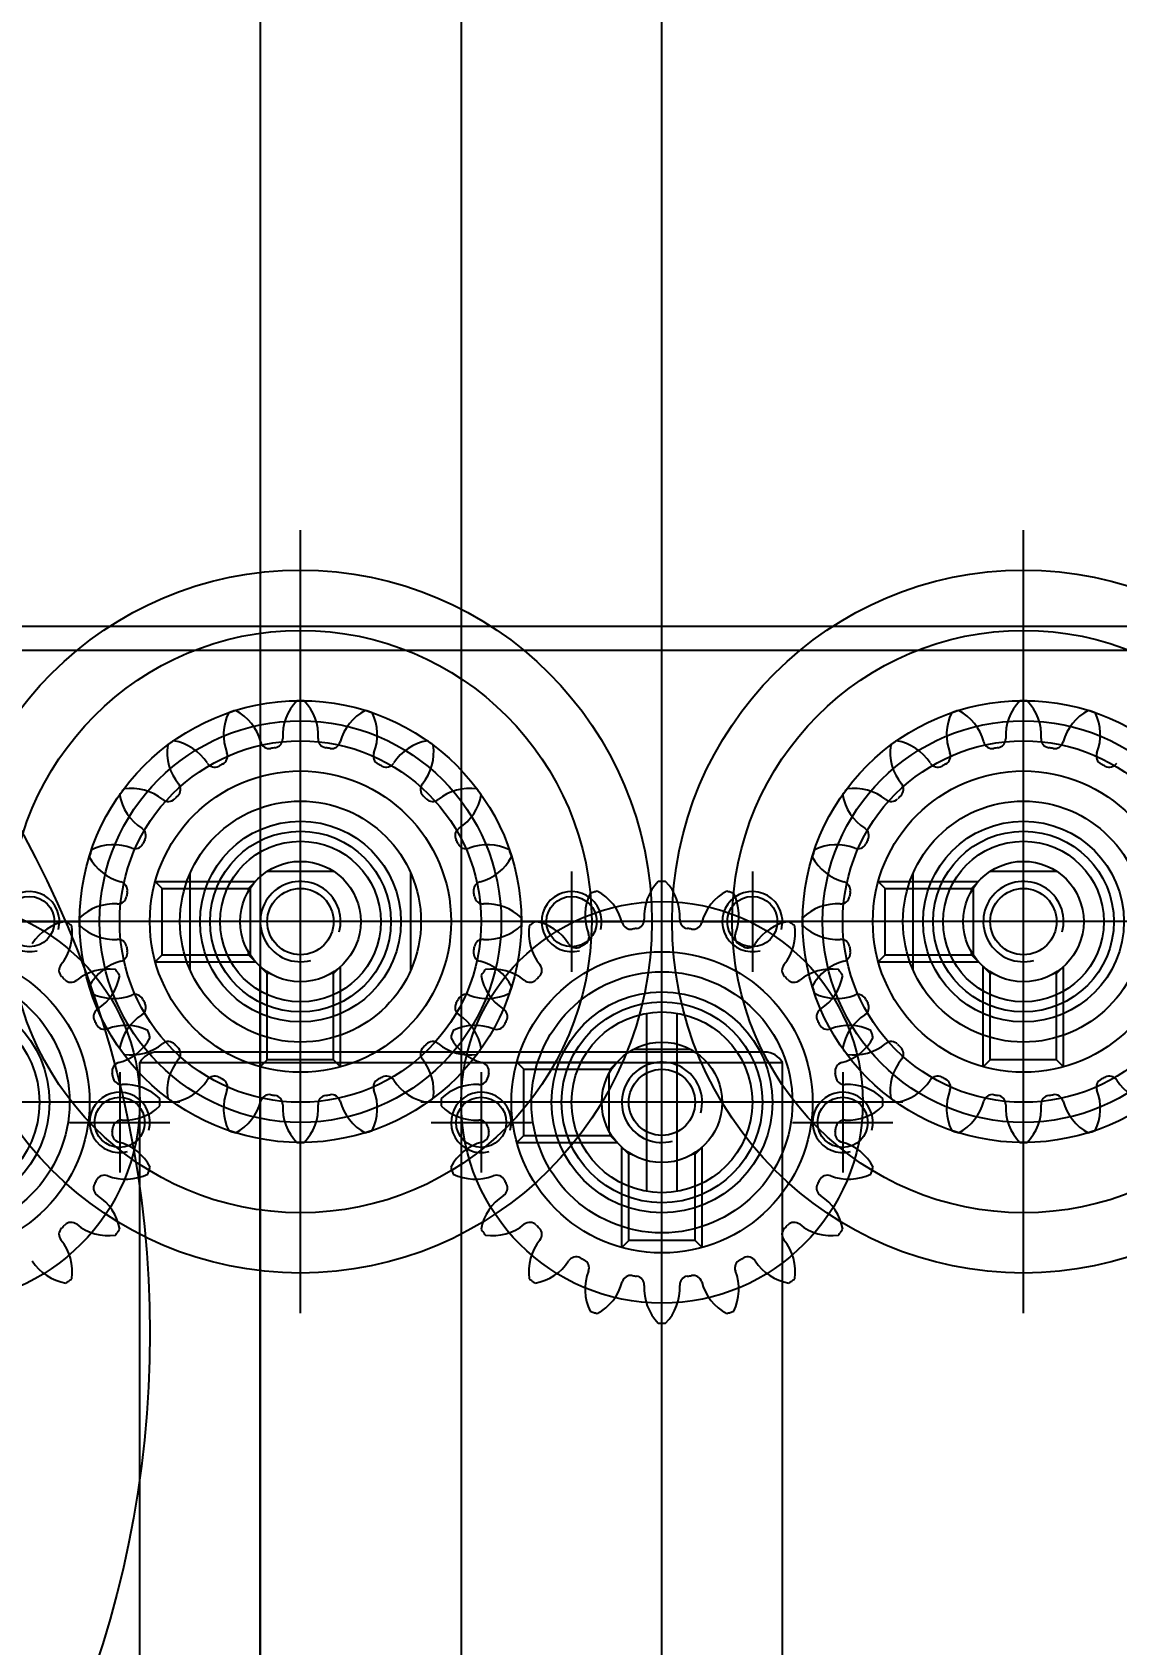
# Model space of a CAD drawing. Header units: inches. Extents: x 0 to 77285, y -118 to 40065.
# Drawn here: x 14796.3 to 14850.3, y 25645 to 25725.3 of the extents above; entities that cross this region are included whole.
import ezdxf

# ---------------------------------------------------------------- set-up
doc = ezdxf.new("R2010")
doc.units = ezdxf.units.IN
doc.header["$LTSCALE"] = 5
doc.header["$MEASUREMENT"] = 0
doc.layers.add('A', color=8, linetype='Continuous')
doc.styles.add('SCI', font='')
doc.styles.get('SCI').set_extended_font_data('Gulim')
doc.dimstyles.new('SCH', dxfattribs={"dimtxt": 2.5, "dimasz": 2, "dimexe": 1.25, "dimexo": 0.625, "dimtad": 1, "dimdec": 8, "dimtxsty": 'SCI', "dimcen": 2.5, "dimclrd": 4, "dimclre": 4, "dimclrt": 7, "dimadec": 8, "dimazin": 2, "dimtfac": 1, "dimtdec": 8, "dimtmove": 0, "dimatfit": 3, "dimfxl": 1, "dimarcsym": 0})

# ---------------------------------------------------------------- blocks, each defined once
blk = doc.blocks.new('A$Cc399747e')
for p, q in [((2465.792, 137), (2465.792, 875)), ((2455.792, 871.5), (2455.792, 140.5)), ((2475.792, 140.5), (2475.792, 871.5)), ((2465.792, 600), (2465.792, 684)), ((2455.792, 682), (2455.792, 602)), ((2475.792, 682), (2475.792, 602)), ((2449.792, 672.514), (2449.792, 602.516)), ((2481.792, 672.514), (2481.792, 602.516)), ((2455.792, 616.5), (2455.792, 592.5)), ((2437.792, 615), (2437.792, 576)), ((2473.792, 615), (2473.792, 576)), ((2455.792, 612), (2455.792, 597)), ((2453.792, 611.729), (2453.792, 606.736)), ((2453.792, 611.729), (2454.142, 611.379)), ((2454.142, 611.379), (2457.442, 611.379)), ((2454.142, 611.379), (2454.142, 607.086)), ((2457.792, 611.729), (2457.442, 611.379)), ((2457.442, 611.379), (2457.442, 607.086)), ((2457.792, 611.729), (2457.792, 606.736)), ((2455.792, 610), (2455.792, 599)), ((2455.042, 608.937), (2455.042, 600.063)), ((2456.542, 608.937), (2456.542, 600.063)), ((2437.792, 608.5), (2437.792, 582.5)), ((2437.792, 608.5), (2437.792, 582.5)), ((2446.792, 603), (2446.792, 608)), ((2464.792, 603), (2464.792, 608)), ((2473.792, 608.5), (2473.792, 582.5)), ((2473.792, 608.5), (2473.792, 582.5)), ((2482.792, 603), (2482.792, 608)), ((2437.792, 607.5), (2437.792, 583.5)), ((2454.142, 607.086), (2453.792, 606.736)), ((2454.142, 607.086), (2454.271, 607.086)), ((2457.313, 607.086), (2457.442, 607.086)), ((2457.442, 607.086), (2457.792, 606.736)), ((2473.792, 607.5), (2473.792, 583.5)), ((2463.021, 606.5), (2458.028, 606.5)), ((2458.378, 606.15), (2458.028, 606.5)), ((2463.021, 606.5), (2462.671, 606.15)), ((2449.292, 605.5), (2444.292, 605.5)), ((2458.378, 606.15), (2458.378, 606.021)), ((2462.671, 606.15), (2458.378, 606.15)), ((2458.433, 603.077), (2458.433, 605.923)), ((2467.292, 605.5), (2462.292, 605.5)), ((2462.671, 606.15), (2462.671, 602.85)), ((2485.292, 605.5), (2480.292, 605.5)), ((2443.792, 604.5), (2467.792, 604.5)), ((2448.292, 604.5), (2463.292, 604.5)), ((2450.292, 604.5), (2461.292, 604.5)), ((2479.792, 604.5), (2503.792, 604.5)), ((2484.292, 604.5), (2499.292, 604.5)), ((2486.292, 604.5), (2497.292, 604.5)), ((2435.792, 602.729), (2435.792, 597.736)), ((2435.792, 602.729), (2436.142, 602.379)), ((2436.142, 602.379), (2439.442, 602.379)), ((2436.142, 602.379), (2436.142, 598.086)), ((2439.792, 602.729), (2439.442, 602.379)), ((2439.442, 602.379), (2439.442, 598.086)), ((2439.792, 602.729), (2439.792, 597.736)), ((2481.792, 602.516), (2449.792, 602.516)), ((2458.378, 602.85), (2458.028, 602.5)), ((2463.021, 602.5), (2458.028, 602.5)), ((2458.378, 602.98), (2458.378, 602.85)), ((2462.671, 602.85), (2458.378, 602.85)), ((2463.021, 602.5), (2462.671, 602.85)), ((2471.792, 602.729), (2471.792, 597.736)), ((2471.792, 602.729), (2472.142, 602.379)), ((2472.142, 602.379), (2475.442, 602.379)), ((2472.142, 602.379), (2472.142, 598.086)), ((2475.792, 602.729), (2475.442, 602.379)), ((2475.442, 602.379), (2475.442, 598.086)), ((2475.792, 602.729), (2475.792, 597.736)), ((2450.667, 602), (2480.917, 602)), ((2457.215, 601.859), (2454.369, 601.859)), ((2436.142, 598.086), (2435.792, 597.736)), ((2436.142, 598.086), (2436.271, 598.086)), ((2439.313, 598.086), (2439.442, 598.086)), ((2439.442, 598.086), (2439.792, 597.736)), ((2445.021, 597.5), (2440.028, 597.5)), ((2440.378, 597.15), (2440.028, 597.5)), ((2443.292, 597.898), (2443.292, 593.102)), ((2445.021, 597.5), (2444.671, 597.15)), ((2451.292, 593), (2451.292, 598)), ((2460.292, 593), (2460.292, 598)), ((2468.292, 597.898), (2468.292, 593.102)), ((2472.142, 598.086), (2471.792, 597.736)), ((2472.142, 598.086), (2472.271, 598.086)), ((2475.313, 598.086), (2475.442, 598.086)), ((2475.442, 598.086), (2475.792, 597.736)), ((2481.021, 597.5), (2476.028, 597.5)), ((2476.378, 597.15), (2476.028, 597.5)), ((2479.292, 597.898), (2479.292, 593.102)), ((2481.021, 597.5), (2480.671, 597.15)), ((2440.293, 593.843), (2440.293, 597.157)), ((2440.378, 597.15), (2440.378, 597.021)), ((2444.671, 597.15), (2440.378, 597.15)), ((2444.671, 597.15), (2444.671, 593.85)), ((2476.293, 593.843), (2476.293, 597.157)), ((2476.378, 597.15), (2476.378, 597.021)), ((2480.671, 597.15), (2476.378, 597.15)), ((2480.671, 597.15), (2480.671, 593.85)), ((2418.292, 595.5), (2457.292, 595.5)), ((2424.792, 595.5), (2450.792, 595.5)), ((2424.792, 595.5), (2450.792, 595.5)), ((2425.792, 595.5), (2449.792, 595.5)), ((2453.792, 595.5), (2448.792, 595.5)), ((2454.292, 595.5), (2493.292, 595.5)), ((2462.792, 595.5), (2457.792, 595.5)), ((2460.792, 595.5), (2486.792, 595.5)), ((2460.792, 595.5), (2486.792, 595.5)), ((2461.792, 595.5), (2485.792, 595.5)), ((2489.792, 595.5), (2484.792, 595.5)), ((2440.378, 593.85), (2440.028, 593.5)), ((2445.021, 593.5), (2440.028, 593.5)), ((2440.378, 593.98), (2440.378, 593.85)), ((2444.671, 593.85), (2440.378, 593.85)), ((2445.021, 593.5), (2444.671, 593.85)), ((2476.378, 593.85), (2476.028, 593.5)), ((2481.021, 593.5), (2476.028, 593.5)), ((2476.378, 593.98), (2476.378, 593.85)), ((2480.671, 593.85), (2476.378, 593.85)), ((2481.021, 593.5), (2480.671, 593.85)), ((2436.135, 592.999), (2439.449, 592.999)), ((2472.135, 592.999), (2475.449, 592.999)), ((1627.792, 582), (2635.792, 582))]:
    blk.add_line(p, q)
at = {"ltscale": 4}
for p, q in [((1627.792, 582), (2635.792, 582)), ((1627.792, 580.8), (2635.792, 580.8))]:
    blk.add_line(p, q, dxfattribs=at)
for centre, radius in [((2533.292, 616), 52.001), ((2533.292, 616), 52.001), ((2455.792, 604.5), 10), ((2491.792, 604.5), 10), ((2437.792, 595.5), 17.5), ((2473.792, 595.5), 17.5), ((2455.792, 604.5), 7.5), ((2491.792, 604.5), 7.5), ((2455.792, 604.5), 6.5), ((2491.792, 604.5), 6.5), ((2437.792, 595.5), 14.5), ((2455.792, 604.5), 5.5), ((2455.792, 604.5), 5), ((2473.792, 595.5), 14.5), ((2491.792, 604.5), 5.5), ((2491.792, 604.5), 5), ((2455.792, 604.5), 4.5), ((2455.792, 604.5), 4.5), ((2455.792, 604.5), 3), ((2455.792, 604.5), 3), ((2437.792, 595.5), 11), ((2446.792, 605.5), 1.25), ((2473.792, 595.5), 11), ((2464.792, 605.5), 1.25), ((2482.792, 605.5), 1.25), ((2437.792, 595.5), 10), ((2455.792, 604.5), 1.65), ((2473.792, 595.5), 10), ((2437.792, 595.5), 9), ((2473.792, 595.5), 9), ((2437.792, 595.5), 7.5), ((2473.792, 595.5), 7.5), ((2437.792, 595.5), 6), ((2473.792, 595.5), 6), ((2437.792, 595.5), 5), ((2437.792, 595.5), 4.5), ((2473.792, 595.5), 5), ((2473.792, 595.5), 4.5), ((2437.792, 595.5), 4), ((2473.792, 595.5), 4), ((2437.792, 595.5), 3), ((2437.792, 595.5), 3), ((2473.792, 595.5), 3), ((2473.792, 595.5), 3), ((2437.792, 595.5), 1.65), ((2451.292, 595.5), 1.25), ((2460.292, 595.5), 1.25), ((2473.792, 595.5), 1.65), ((2487.292, 595.5), 1.25)]:
    blk.add_circle(centre, radius)
for centre, radius, start, end in [((2457.404, 613.758), 2.5, 135.86546, 183.15785), ((2455.792, 604.5), 11, 90, 90.94936), ((2455.792, 604.5), 11, 89.05064, 90), ((2454.18, 613.758), 2.5, 356.84215, 44.13454), ((2454.464, 613.803), 2.5, 153.86546, 201.15785), ((2455.792, 604.5), 11, 108, 108.94936), ((2455.792, 604.5), 11, 107.05064, 108), ((2451.398, 612.807), 2.5, 14.84215, 62.13454), ((2460.186, 612.807), 2.5, 117.86546, 165.15785), ((2455.792, 604.5), 11, 72, 72.94936), ((2455.792, 604.5), 11, 71.05064, 72), ((2457.12, 613.803), 2.5, 338.84215, 26.13454), ((2455.792, 604.5), 11, 125.05064, 126), ((2449.046, 611.042), 2.5, 32.84215, 80.13454), ((2454.467, 613.596), 0.442, 278.28904, 3.15785), ((2457.117, 613.596), 0.442, 176.84215, 261.71096), ((2462.538, 611.042), 2.5, 99.86546, 147.15785), ((2455.792, 604.5), 11, 54, 54.94936), ((2491.792, 604.5), 11, 125.05064, 126), ((2485.046, 611.042), 2.5, 32.84215, 80.13454), ((2451.655, 612.937), 2.5, 171.86546, 219.15785), ((2455.792, 604.5), 11, 126, 126.94936), ((2451.721, 612.741), 0.442, 296.28904, 21.15785), ((2454.242, 613.56), 0.442, 194.84215, 279.71096), ((2455.792, 604.5), 8.75, 99, 99.71096), ((2455.792, 604.5), 8.75, 98.28904, 99), ((2455.792, 604.5), 8.75, 81, 81.71096), ((2455.792, 604.5), 8.75, 80.28904, 81), ((2457.343, 613.56), 0.442, 260.28904, 345.15785), ((2459.863, 612.741), 0.442, 158.84215, 243.71096), ((2459.929, 612.937), 2.5, 320.84215, 8.13454), ((2455.792, 604.5), 11, 53.05064, 54), ((2487.655, 612.937), 2.5, 171.86546, 219.15785), ((2491.792, 604.5), 11, 126, 126.94936), ((2451.518, 612.637), 0.442, 212.84215, 297.71096), ((2455.792, 604.5), 8.75, 117, 117.71096), ((2455.792, 604.5), 8.75, 116.28904, 117), ((2455.792, 604.5), 8.75, 63, 63.71096), ((2455.792, 604.5), 8.75, 62.28904, 63), ((2460.066, 612.637), 0.442, 242.28904, 327.15785), ((2455.792, 604.5), 11, 143.05064, 144), ((2447.355, 608.637), 2.5, 50.84215, 98.13454), ((2449.374, 611.08), 0.442, 314.28904, 39.15785), ((2462.21, 611.08), 0.442, 140.84215, 225.71096), ((2464.229, 608.637), 2.5, 81.86546, 129.15785), ((2455.792, 604.5), 11, 36, 36.94936), ((2491.792, 604.5), 11, 143.05064, 144), ((2483.355, 608.637), 2.5, 50.84215, 98.13454), ((2485.374, 611.08), 0.442, 314.28904, 39.15785), ((2455.792, 604.5), 11, 144, 144.94936), ((2449.25, 611.246), 2.5, 189.86546, 237.15785), ((2449.213, 610.918), 0.442, 230.84215, 315.71096), ((2455.792, 604.5), 8.75, 135, 135.71096), ((2455.792, 604.5), 8.75, 134.28904, 135), ((2455.792, 604.5), 8.75, 45, 45.71096), ((2455.792, 604.5), 8.75, 44.28904, 45), ((2462.372, 610.918), 0.442, 224.28904, 309.15785), ((2462.334, 611.246), 2.5, 302.84215, 350.13454), ((2455.792, 604.5), 11, 35.05064, 36), ((2491.792, 604.5), 11, 144, 144.94936), ((2485.25, 611.246), 2.5, 189.86546, 237.15785), ((2485.213, 610.918), 0.442, 230.84215, 315.71096), ((2491.792, 604.5), 8.75, 135, 135.71096), ((2491.792, 604.5), 8.75, 134.28904, 135), ((2447.655, 608.774), 0.442, 332.28904, 57.15785), ((2463.929, 608.774), 0.442, 122.84215, 207.71096), ((2483.655, 608.774), 0.442, 332.28904, 57.15785), ((2455.792, 604.5), 11, 162, 162.94936), ((2455.792, 604.5), 11, 161.05064, 162), ((2446.489, 605.828), 2.5, 68.84215, 116.13454), ((2447.551, 608.571), 0.442, 248.84215, 333.71096), ((2455.792, 604.5), 8.75, 153, 153.71096), ((2455.792, 604.5), 8.75, 152.28904, 153), ((2455.792, 604.5), 8.75, 27, 27.71096), ((2455.792, 604.5), 8.75, 26.28904, 27), ((2464.033, 608.571), 0.442, 206.28904, 291.15785), ((2465.095, 605.828), 2.5, 63.86546, 111.15785), ((2455.792, 604.5), 11, 18, 18.94936), ((2455.792, 604.5), 11, 17.05064, 18), ((2491.792, 604.5), 11, 162, 162.94936), ((2491.792, 604.5), 11, 161.05064, 162), ((2482.489, 605.828), 2.5, 68.84215, 116.13454), ((2483.551, 608.571), 0.442, 248.84215, 333.71096), ((2491.792, 604.5), 8.75, 153, 153.71096), ((2491.792, 604.5), 8.75, 152.28904, 153), ((2447.486, 608.894), 2.5, 207.86546, 255.15785), ((2464.098, 608.894), 2.5, 284.84215, 332.13454), ((2483.486, 608.894), 2.5, 207.86546, 255.15785), ((2439.404, 604.758), 2.5, 135.86546, 183.15785), ((2437.792, 595.5), 11, 90, 90.94936), ((2437.792, 595.5), 11, 89.05064, 90), ((2436.18, 604.758), 2.5, 356.84215, 44.13454), ((2446.792, 605.5), 1.5, 165, 105), ((2446.732, 606.051), 0.442, 350.28904, 75.15785), ((2455.792, 604.5), 2, 165, 105), ((2464.792, 605.5), 1.5, 165, 105), ((2464.852, 606.051), 0.442, 104.84215, 189.71096), ((2475.404, 604.758), 2.5, 135.86546, 183.15785), ((2473.792, 595.5), 11, 90, 90.94936), ((2473.792, 595.5), 11, 89.05064, 90), ((2472.18, 604.758), 2.5, 356.84215, 44.13454), ((2482.792, 605.5), 1.5, 165, 105), ((2482.732, 606.051), 0.442, 350.28904, 75.15785), ((2436.464, 604.803), 2.5, 153.86546, 201.15785), ((2437.792, 595.5), 11, 108, 108.94936), ((2437.792, 595.5), 11, 107.05064, 108), ((2433.398, 603.807), 2.5, 14.84215, 62.13454), ((2442.186, 603.807), 2.5, 117.86546, 165.15785), ((2437.792, 595.5), 11, 72, 72.94936), ((2437.792, 595.5), 11, 71.05064, 72), ((2439.12, 604.803), 2.5, 338.84215, 26.13454), ((2446.697, 605.825), 0.442, 266.84215, 351.71096), ((2455.792, 604.5), 8.75, 171, 171.71096), ((2455.792, 604.5), 8.75, 170.28904, 171), ((2455.792, 604.5), 8.75, 9, 9.71096), ((2455.792, 604.5), 8.75, 8.28904, 9), ((2464.888, 605.825), 0.442, 188.28904, 273.15785), ((2472.464, 604.803), 2.5, 153.86546, 201.15785), ((2473.792, 595.5), 11, 108, 108.94936), ((2473.792, 595.5), 11, 107.05064, 108), ((2469.398, 603.807), 2.5, 14.84215, 62.13454), ((2478.186, 603.807), 2.5, 117.86546, 165.15785), ((2473.792, 595.5), 11, 72, 72.94936), ((2473.792, 595.5), 11, 71.05064, 72), ((2475.12, 604.803), 2.5, 338.84215, 26.13454), ((2482.697, 605.825), 0.442, 266.84215, 351.71096), ((2491.792, 604.5), 8.75, 171, 171.71096), ((2491.792, 604.5), 8.75, 170.28904, 171), ((2455.792, 604.5), 11, 179.05064, 180), ((2446.534, 602.888), 2.5, 86.84215, 134.13454), ((2465.05, 602.888), 2.5, 45.86546, 93.15785), ((2455.792, 604.5), 11, 360, 0.94936), ((2491.792, 604.5), 11, 179.05064, 180), ((2482.534, 602.888), 2.5, 86.84215, 134.13454), ((2431.046, 602.042), 2.5, 32.84215, 80.13454), ((2433.721, 603.741), 0.442, 296.28904, 21.15785), ((2436.242, 604.56), 0.442, 194.84215, 279.71096), ((2437.792, 595.5), 8.75, 99, 99.71096), ((2437.792, 595.5), 8.75, 98.28904, 99), ((2436.467, 604.596), 0.442, 278.28904, 3.15785), ((2439.117, 604.596), 0.442, 176.84215, 261.71096), ((2437.792, 595.5), 8.75, 81, 81.71096), ((2437.792, 595.5), 8.75, 80.28904, 81), ((2439.343, 604.56), 0.442, 260.28904, 345.15785), ((2441.863, 603.741), 0.442, 158.84215, 243.71096), ((2444.538, 602.042), 2.5, 99.86546, 147.15785), ((2441.929, 603.937), 2.5, 320.84215, 8.13454), ((2437.792, 595.5), 11, 54, 54.94936), ((2437.792, 595.5), 11, 53.05064, 54), ((2455.792, 604.5), 11, 180, 180.94936), ((2446.534, 606.112), 2.5, 225.86546, 273.15785), ((2465.05, 606.112), 2.5, 266.84215, 314.13454), ((2455.792, 604.5), 11, 359.05064, 0), ((2469.655, 603.937), 2.5, 171.86546, 219.15785), ((2473.792, 595.5), 11, 126, 126.94936), ((2473.792, 595.5), 11, 125.05064, 126), ((2467.046, 602.042), 2.5, 32.84215, 80.13454), ((2469.721, 603.741), 0.442, 296.28904, 21.15785), ((2472.242, 604.56), 0.442, 194.84215, 279.71096), ((2473.792, 595.5), 8.75, 99, 99.71096), ((2473.792, 595.5), 8.75, 98.28904, 99), ((2472.467, 604.596), 0.442, 278.28904, 3.15785), ((2475.117, 604.596), 0.442, 176.84215, 261.71096), ((2473.792, 595.5), 8.75, 81, 81.71096), ((2473.792, 595.5), 8.75, 80.28904, 81), ((2475.343, 604.56), 0.442, 260.28904, 345.15785), ((2477.863, 603.741), 0.442, 158.84215, 243.71096), ((2480.538, 602.042), 2.5, 99.86546, 147.15785), ((2477.929, 603.937), 2.5, 320.84215, 8.13454), ((2473.792, 595.5), 11, 54, 54.94936), ((2473.792, 595.5), 11, 53.05064, 54), ((2491.792, 604.5), 11, 180, 180.94936), ((2482.534, 606.112), 2.5, 225.86546, 273.15785), ((2433.518, 603.637), 0.442, 212.84215, 297.71096), ((2437.792, 595.5), 8.75, 117, 117.71096), ((2437.792, 595.5), 8.75, 116.28904, 117), ((2437.792, 595.5), 8.75, 63, 63.71096), ((2437.792, 595.5), 8.75, 62.28904, 63), ((2442.066, 603.637), 0.442, 242.28904, 327.15785), ((2446.697, 603.175), 0.442, 8.28904, 93.15785), ((2455.792, 604.5), 8.75, 188.28904, 189), ((2455.792, 604.5), 8.75, 189, 189.71096), ((2455.792, 604.5), 8.75, 350.28904, 351), ((2455.792, 604.5), 8.75, 351, 351.71096), ((2464.888, 603.175), 0.442, 86.84215, 171.71096), ((2469.518, 603.637), 0.442, 212.84215, 297.71096), ((2473.792, 595.5), 8.75, 117, 117.71096), ((2473.792, 595.5), 8.75, 116.28904, 117), ((2473.792, 595.5), 8.75, 63, 63.71096), ((2473.792, 595.5), 8.75, 62.28904, 63), ((2478.066, 603.637), 0.442, 242.28904, 327.15785), ((2482.697, 603.175), 0.442, 8.28904, 93.15785), ((2491.792, 604.5), 8.75, 188.28904, 189), ((2491.792, 604.5), 8.75, 189, 189.71096), ((2444.21, 602.08), 0.442, 140.84215, 225.71096), ((2447.486, 600.106), 2.5, 104.84215, 152.13454), ((2446.732, 602.95), 0.442, 284.84215, 9.71096), ((2450.667, 603), 1, 208.95502, 270), ((2464.852, 602.95), 0.442, 170.28904, 255.15785), ((2464.098, 600.106), 2.5, 27.86546, 75.15785), ((2467.374, 602.08), 0.442, 314.28904, 39.15785), ((2480.21, 602.08), 0.442, 140.84215, 225.71096), ((2480.917, 603), 1, 270, 331.04498), ((2483.486, 600.106), 2.5, 104.84215, 152.13454), ((2482.732, 602.95), 0.442, 284.84215, 9.71096), ((2437.792, 595.5), 8.75, 45, 45.71096), ((2437.792, 595.5), 8.75, 44.28904, 45), ((2444.372, 601.918), 0.442, 224.28904, 309.15785), ((2446.229, 599.637), 2.5, 81.86546, 129.15785), ((2444.334, 602.246), 2.5, 302.84215, 350.13454), ((2437.792, 595.5), 11, 36, 36.94936), ((2437.792, 595.5), 11, 35.05064, 36), ((2473.792, 595.5), 11, 144, 144.94936), ((2467.25, 602.246), 2.5, 189.86546, 237.15785), ((2473.792, 595.5), 11, 143.05064, 144), ((2465.355, 599.637), 2.5, 50.84215, 98.13454), ((2467.213, 601.918), 0.442, 230.84215, 315.71096), ((2473.792, 595.5), 8.75, 135, 135.71096), ((2473.792, 595.5), 8.75, 134.28904, 135), ((2473.792, 595.5), 8.75, 45, 45.71096), ((2473.792, 595.5), 8.75, 44.28904, 45), ((2480.372, 601.918), 0.442, 224.28904, 309.15785), ((2482.229, 599.637), 2.5, 81.86546, 129.15785), ((2480.334, 602.246), 2.5, 302.84215, 350.13454), ((2473.792, 595.5), 11, 36, 36.94936), ((2473.792, 595.5), 11, 35.05064, 36), ((2455.792, 604.5), 11, 197.05064, 198), ((2455.792, 604.5), 11, 198, 198.94936), ((2446.489, 603.172), 2.5, 243.86546, 291.15785), ((2447.551, 600.429), 0.442, 26.28904, 111.15785), ((2464.033, 600.429), 0.442, 68.84215, 153.71096), ((2465.095, 603.172), 2.5, 248.84215, 296.13454), ((2455.792, 604.5), 11, 341.05064, 342), ((2455.792, 604.5), 11, 342, 342.94936), ((2491.792, 604.5), 11, 197.05064, 198), ((2491.792, 604.5), 11, 198, 198.94936), ((2482.489, 603.172), 2.5, 243.86546, 291.15785), ((2483.551, 600.429), 0.442, 26.28904, 111.15785), ((2445.929, 599.774), 0.442, 122.84215, 207.71096), ((2449.25, 597.754), 2.5, 122.84215, 170.13454), ((2447.655, 600.226), 0.442, 302.84215, 27.71096), ((2455.792, 604.5), 8.75, 206.28904, 207), ((2455.792, 604.5), 8.75, 207, 207.71096), ((2463.929, 600.226), 0.442, 152.28904, 237.15785), ((2455.792, 604.5), 8.75, 332.28904, 333), ((2455.792, 604.5), 8.75, 333, 333.71096), ((2462.334, 597.754), 2.5, 9.86546, 57.15785), ((2465.655, 599.774), 0.442, 332.28904, 57.15785), ((2481.929, 599.774), 0.442, 122.84215, 207.71096), ((2485.25, 597.754), 2.5, 122.84215, 170.13454), ((2483.655, 600.226), 0.442, 302.84215, 27.71096), ((2491.792, 604.5), 8.75, 206.28904, 207), ((2491.792, 604.5), 8.75, 207, 207.71096), ((2437.792, 595.5), 8.75, 27, 27.71096), ((2437.792, 595.5), 8.75, 26.28904, 27), ((2446.033, 599.571), 0.442, 206.28904, 291.15785), ((2447.095, 596.828), 2.5, 63.86546, 111.15785), ((2437.792, 595.5), 11, 18, 18.94936), ((2473.792, 595.5), 11, 161.05064, 162), ((2464.489, 596.828), 2.5, 68.84215, 116.13454), ((2465.551, 599.571), 0.442, 248.84215, 333.71096), ((2473.792, 595.5), 8.75, 153, 153.71096), ((2473.792, 595.5), 8.75, 152.28904, 153), ((2473.792, 595.5), 8.75, 27, 27.71096), ((2473.792, 595.5), 8.75, 26.28904, 27), ((2482.033, 599.571), 0.442, 206.28904, 291.15785), ((2483.095, 596.828), 2.5, 63.86546, 111.15785), ((2473.792, 595.5), 11, 18, 18.94936), ((2446.098, 599.894), 2.5, 284.84215, 332.13454), ((2447.355, 600.363), 2.5, 261.86546, 309.15785), ((2437.792, 595.5), 11, 17.05064, 18), ((2449.213, 598.082), 0.442, 44.28904, 129.15785), ((2455.792, 604.5), 8.75, 224.28904, 225), ((2455.792, 604.5), 8.75, 225, 225.71096), ((2449.374, 597.921), 0.442, 320.84215, 45.71096), ((2462.21, 597.921), 0.442, 134.28904, 219.15785), ((2455.792, 604.5), 8.75, 314.28904, 315), ((2455.792, 604.5), 8.75, 315, 315.71096), ((2462.372, 598.082), 0.442, 50.84215, 135.71096), ((2464.229, 600.363), 2.5, 230.84215, 278.13454), ((2473.792, 595.5), 11, 162, 162.94936), ((2465.486, 599.894), 2.5, 207.86546, 255.15785), ((2482.098, 599.894), 2.5, 284.84215, 332.13454), ((2483.355, 600.363), 2.5, 261.86546, 309.15785), ((2473.792, 595.5), 11, 17.05064, 18), ((2485.213, 598.082), 0.442, 44.28904, 129.15785), ((2491.792, 604.5), 8.75, 224.28904, 225), ((2491.792, 604.5), 8.75, 225, 225.71096), ((2485.374, 597.921), 0.442, 320.84215, 45.71096), ((2437.792, 595.5), 2, 165, 105), ((2446.852, 597.051), 0.442, 104.84215, 189.71096), ((2455.792, 604.5), 11, 215.05064, 216), ((2455.792, 604.5), 11, 216, 216.94936), ((2451.655, 596.063), 2.5, 140.84215, 188.13454), ((2459.929, 596.063), 2.5, 351.86546, 39.15785), ((2455.792, 604.5), 11, 323.05064, 324), ((2455.792, 604.5), 11, 324, 324.94936), ((2464.732, 597.051), 0.442, 350.28904, 75.15785), ((2473.792, 595.5), 2, 165, 105), ((2482.852, 597.051), 0.442, 104.84215, 189.71096), ((2491.792, 604.5), 11, 215.05064, 216), ((2491.792, 604.5), 11, 216, 216.94936), ((2487.655, 596.063), 2.5, 140.84215, 188.13454), ((2437.792, 595.5), 8.75, 9, 9.71096), ((2437.792, 595.5), 8.75, 8.28904, 9), ((2446.888, 596.825), 0.442, 188.28904, 273.15785), ((2451.292, 595.5), 1.5, 165, 105), ((2451.518, 596.363), 0.442, 62.28904, 147.15785), ((2455.792, 604.5), 8.75, 242.28904, 243), ((2455.792, 604.5), 8.75, 243, 243.71096), ((2451.721, 596.259), 0.442, 338.84215, 63.71096), ((2460.292, 595.5), 1.5, 165, 105), ((2459.863, 596.259), 0.442, 116.28904, 201.15785), ((2455.792, 604.5), 8.75, 296.28904, 297), ((2455.792, 604.5), 8.75, 297, 297.71096), ((2460.066, 596.363), 0.442, 32.84215, 117.71096), ((2464.697, 596.825), 0.442, 266.84215, 351.71096), ((2473.792, 595.5), 8.75, 171, 171.71096), ((2473.792, 595.5), 8.75, 170.28904, 171), ((2473.792, 595.5), 8.75, 9, 9.71096), ((2473.792, 595.5), 8.75, 8.28904, 9), ((2482.888, 596.825), 0.442, 188.28904, 273.15785), ((2487.292, 595.5), 1.5, 165, 105), ((2447.05, 593.888), 2.5, 45.86546, 93.15785), ((2449.046, 597.958), 2.5, 279.86546, 327.15785), ((2454.464, 595.197), 2.5, 158.84215, 206.13454), ((2454.242, 595.44), 0.442, 80.28904, 165.15785), ((2455.792, 604.5), 8.75, 260.28904, 261), ((2455.792, 604.5), 8.75, 261, 261.71096), ((2454.467, 595.405), 0.442, 356.84215, 81.71096), ((2457.117, 595.405), 0.442, 98.28904, 183.15785), ((2455.792, 604.5), 8.75, 278.28904, 279), ((2455.792, 604.5), 8.75, 279, 279.71096), ((2457.343, 595.44), 0.442, 14.84215, 99.71096), ((2457.12, 595.197), 2.5, 333.86546, 21.15785), ((2462.538, 597.958), 2.5, 212.84215, 260.13454), ((2464.534, 593.888), 2.5, 86.84215, 134.13454), ((2483.05, 593.888), 2.5, 45.86546, 93.15785), ((2485.046, 597.958), 2.5, 279.86546, 327.15785), ((2447.05, 597.112), 2.5, 266.84215, 314.13454), ((2437.792, 595.5), 11, 360, 0.94936), ((2437.792, 595.5), 11, 359.05064, 0), ((2455.792, 604.5), 11, 233.05064, 234), ((2455.792, 604.5), 11, 234, 234.94936), ((2451.398, 596.194), 2.5, 297.86546, 345.15785), ((2457.404, 595.243), 2.5, 176.84215, 224.13454), ((2454.18, 595.243), 2.5, 315.86546, 3.15785), ((2460.186, 596.194), 2.5, 194.84215, 242.13454), ((2455.792, 604.5), 11, 305.05064, 306), ((2455.792, 604.5), 11, 306, 306.94936), ((2473.792, 595.5), 11, 179.05064, 180), ((2473.792, 595.5), 11, 180, 180.94936), ((2464.534, 597.112), 2.5, 225.86546, 273.15785), ((2483.05, 597.112), 2.5, 266.84215, 314.13454), ((2473.792, 595.5), 11, 360, 0.94936), ((2473.792, 595.5), 11, 359.05064, 0), ((2491.792, 604.5), 11, 233.05064, 234), ((2491.792, 604.5), 11, 234, 234.94936), ((2437.792, 595.5), 8.75, 351, 351.71096), ((2446.888, 594.175), 0.442, 86.84215, 171.71096), ((2464.697, 594.175), 0.442, 8.28904, 93.15785), ((2473.792, 595.5), 8.75, 188.28904, 189), ((2473.792, 595.5), 8.75, 351, 351.71096), ((2482.888, 594.175), 0.442, 86.84215, 171.71096), ((2446.852, 593.95), 0.442, 170.28904, 255.15785), ((2437.792, 595.5), 8.75, 350.28904, 351), ((2446.098, 591.106), 2.5, 27.86546, 75.15785), ((2455.792, 604.5), 11, 251.05064, 252), ((2455.792, 604.5), 11, 252, 252.94936), ((2455.792, 604.5), 11, 269.05064, 270), ((2455.792, 604.5), 11, 270, 270.94936), ((2455.792, 604.5), 11, 287.05064, 288), ((2455.792, 604.5), 11, 288, 288.94936), ((2465.486, 591.106), 2.5, 104.84215, 152.13454), ((2464.732, 593.95), 0.442, 284.84215, 9.71096), ((2473.792, 595.5), 8.75, 189, 189.71096), ((2482.852, 593.95), 0.442, 170.28904, 255.15785), ((2473.792, 595.5), 8.75, 350.28904, 351), ((2482.098, 591.106), 2.5, 27.86546, 75.15785), ((2446.033, 591.429), 0.442, 68.84215, 153.71096), ((2447.095, 594.172), 2.5, 248.84215, 296.13454), ((2437.792, 595.5), 11, 341.05064, 342), ((2437.792, 595.5), 11, 342, 342.94936), ((2473.792, 595.5), 11, 197.05064, 198), ((2473.792, 595.5), 11, 198, 198.94936), ((2464.489, 594.172), 2.5, 243.86546, 291.15785), ((2465.551, 591.429), 0.442, 26.28904, 111.15785), ((2482.033, 591.429), 0.442, 68.84215, 153.71096), ((2483.095, 594.172), 2.5, 248.84215, 296.13454), ((2473.792, 595.5), 11, 341.05064, 342), ((2473.792, 595.5), 11, 342, 342.94936), ((2445.929, 591.226), 0.442, 152.28904, 237.15785), ((2437.792, 595.5), 8.75, 332.28904, 333), ((2437.792, 595.5), 8.75, 333, 333.71096), ((2465.655, 591.226), 0.442, 302.84215, 27.71096), ((2473.792, 595.5), 8.75, 206.28904, 207), ((2473.792, 595.5), 8.75, 207, 207.71096), ((2481.929, 591.226), 0.442, 152.28904, 237.15785), ((2473.792, 595.5), 8.75, 332.28904, 333), ((2473.792, 595.5), 8.75, 333, 333.71096), ((2444.334, 588.754), 2.5, 9.86546, 57.15785), ((2467.25, 588.754), 2.5, 122.84215, 170.13454), ((2480.334, 588.754), 2.5, 9.86546, 57.15785), ((2437.792, 595.5), 8.75, 315, 315.71096), ((2444.372, 589.082), 0.442, 50.84215, 135.71096), ((2446.229, 591.363), 2.5, 230.84215, 278.13454), ((2465.355, 591.363), 2.5, 261.86546, 309.15785), ((2467.213, 589.082), 0.442, 44.28904, 129.15785), ((2473.792, 595.5), 8.75, 224.28904, 225), ((2473.792, 595.5), 8.75, 315, 315.71096), ((2480.372, 589.082), 0.442, 50.84215, 135.71096), ((2482.229, 591.363), 2.5, 230.84215, 278.13454), ((2444.21, 588.921), 0.442, 134.28904, 219.15785), ((2441.929, 587.063), 2.5, 351.86546, 39.15785), ((2437.792, 595.5), 8.75, 314.28904, 315), ((2437.792, 595.5), 11, 323.05064, 324), ((2437.792, 595.5), 11, 324, 324.94936), ((2473.792, 595.5), 11, 215.05064, 216), ((2473.792, 595.5), 11, 216, 216.94936), ((2469.655, 587.063), 2.5, 140.84215, 188.13454), ((2473.792, 595.5), 8.75, 225, 225.71096), ((2467.374, 588.921), 0.442, 320.84215, 45.71096), ((2480.21, 588.921), 0.442, 134.28904, 219.15785), ((2477.929, 587.063), 2.5, 351.86546, 39.15785), ((2473.792, 595.5), 8.75, 314.28904, 315), ((2473.792, 595.5), 11, 323.05064, 324), ((2473.792, 595.5), 11, 324, 324.94936), ((2433.518, 587.363), 0.442, 62.28904, 147.15785), ((2442.066, 587.363), 0.442, 32.84215, 117.71096), ((2469.518, 587.363), 0.442, 62.28904, 147.15785), ((2478.066, 587.363), 0.442, 32.84215, 117.71096), ((2437.792, 595.5), 8.75, 242.28904, 243), ((2437.792, 595.5), 8.75, 243, 243.71096), ((2433.721, 587.259), 0.442, 338.84215, 63.71096), ((2436.464, 586.197), 2.5, 158.84215, 206.13454), ((2439.12, 586.197), 2.5, 333.86546, 21.15785), ((2441.863, 587.259), 0.442, 116.28904, 201.15785), ((2437.792, 595.5), 8.75, 296.28904, 297), ((2437.792, 595.5), 8.75, 297, 297.71096), ((2444.538, 588.958), 2.5, 212.84215, 260.13454), ((2467.046, 588.958), 2.5, 279.86546, 327.15785), ((2473.792, 595.5), 8.75, 242.28904, 243), ((2473.792, 595.5), 8.75, 243, 243.71096), ((2469.721, 587.259), 0.442, 338.84215, 63.71096), ((2472.464, 586.197), 2.5, 158.84215, 206.13454), ((2475.12, 586.197), 2.5, 333.86546, 21.15785), ((2477.863, 587.259), 0.442, 116.28904, 201.15785), ((2473.792, 595.5), 8.75, 296.28904, 297), ((2473.792, 595.5), 8.75, 297, 297.71096), ((2480.538, 588.958), 2.5, 212.84215, 260.13454), ((2433.398, 587.194), 2.5, 297.86546, 345.15785), ((2436.242, 586.44), 0.442, 80.28904, 165.15785), ((2437.792, 595.5), 8.75, 260.28904, 261), ((2437.792, 595.5), 8.75, 261, 261.71096), ((2436.467, 586.405), 0.442, 356.84215, 81.71096), ((2439.404, 586.243), 2.5, 176.84215, 224.13454), ((2436.18, 586.243), 2.5, 315.86546, 3.15785), ((2439.117, 586.405), 0.442, 98.28904, 183.15785), ((2437.792, 595.5), 8.75, 278.28904, 279), ((2437.792, 595.5), 8.75, 279, 279.71096), ((2439.343, 586.44), 0.442, 14.84215, 99.71096), ((2442.186, 587.194), 2.5, 194.84215, 242.13454), ((2437.792, 595.5), 11, 305.05064, 306), ((2437.792, 595.5), 11, 306, 306.94936), ((2473.792, 595.5), 11, 233.05064, 234), ((2473.792, 595.5), 11, 234, 234.94936), ((2469.398, 587.194), 2.5, 297.86546, 345.15785), ((2472.242, 586.44), 0.442, 80.28904, 165.15785), ((2473.792, 595.5), 8.75, 260.28904, 261), ((2473.792, 595.5), 8.75, 261, 261.71096), ((2472.467, 586.405), 0.442, 356.84215, 81.71096), ((2475.404, 586.243), 2.5, 176.84215, 224.13454), ((2472.18, 586.243), 2.5, 315.86546, 3.15785), ((2475.117, 586.405), 0.442, 98.28904, 183.15785), ((2473.792, 595.5), 8.75, 278.28904, 279), ((2473.792, 595.5), 8.75, 279, 279.71096), ((2475.343, 586.44), 0.442, 14.84215, 99.71096), ((2478.186, 587.194), 2.5, 194.84215, 242.13454), ((2473.792, 595.5), 11, 305.05064, 306), ((2473.792, 595.5), 11, 306, 306.94936), ((2437.792, 595.5), 11, 251.05064, 252), ((2437.792, 595.5), 11, 252, 252.94936), ((2437.792, 595.5), 11, 287.05064, 288), ((2437.792, 595.5), 11, 288, 288.94936), ((2473.792, 595.5), 11, 251.05064, 252), ((2473.792, 595.5), 11, 252, 252.94936), ((2473.792, 595.5), 11, 287.05064, 288), ((2473.792, 595.5), 11, 288, 288.94936), ((2437.792, 595.5), 11, 269.05064, 270), ((2437.792, 595.5), 11, 270, 270.94936), ((2473.792, 595.5), 11, 269.05064, 270), ((2473.792, 595.5), 11, 270, 270.94936)]:
    blk.add_arc(centre, radius, start, end)
blk = doc.blocks.new('*D366')
at = {"color": 4, "lineweight": -2, "transparency": 16777216}
for p, q in [((12554.65, 23925.55), (12554.65, 28076.143)), ((17979.65, 23925.05), (17979.65, 28076.143)), ((12714.65, 27976.143), (17819.65, 27976.143))]:
    blk.add_line(p, q, dxfattribs=at)
at = {"color": 4, "transparency": 16777216}
for points in [[(12714.65, 28002.81), (12714.65, 27949.477), (12554.65, 27976.143)], [(17819.65, 28002.81), (17819.65, 27949.477), (17979.65, 27976.143)]]:
    blk.add_solid(points, dxfattribs=at)
at = {"layer": 'Defpoints', "color": 0, "transparency": 16777216}
for p in [(17979.65, 27976.143), (12554.65, 23875.55), (17979.65, 23875.05)]:
    blk.add_point(p, dxfattribs=at)
at = {"color": 7, "transparency": 16777216, "insert": (15267.15, 28128.806), "char_height": 200, "attachment_point": 5, "style": 'SCI'}
blk.add_mtext('5425', dxfattribs=at)
blk = doc.blocks.new('*D367')
at = {"color": 4, "lineweight": -2, "transparency": 16777216}
for p, q in [((12554.65, 23925.55), (12554.65, 29140.675)), ((21064.65, 23433.05), (21064.65, 29140.675)), ((12714.65, 29040.675), (20904.65, 29040.675))]:
    blk.add_line(p, q, dxfattribs=at)
at = {"color": 4, "transparency": 16777216}
for points in [[(12714.65, 29067.342), (12714.65, 29014.009), (12554.65, 29040.675)], [(20904.65, 29067.342), (20904.65, 29014.009), (21064.65, 29040.675)]]:
    blk.add_solid(points, dxfattribs=at)
at = {"layer": 'Defpoints', "color": 0, "transparency": 16777216}
for p in [(21064.65, 29040.675), (12554.65, 23875.55), (21064.65, 23383.05)]:
    blk.add_point(p, dxfattribs=at)
at = {"color": 7, "transparency": 16777216, "insert": (16809.65, 29193.472), "char_height": 200, "attachment_point": 5, "style": 'SCI'}
blk.add_mtext('8510', dxfattribs=at)
blk = doc.blocks.new('*D374')
at = {"color": 4, "lineweight": -2, "transparency": 16777216}
for p, q in [((12554.65, 23925.55), (12554.65, 30215.876)), ((37924.65, 23433.05), (37924.65, 30215.876)), ((12714.65, 30115.876), (37764.65, 30115.876))]:
    blk.add_line(p, q, dxfattribs=at)
at = {"color": 4, "transparency": 16777216}
for points in [[(12714.65, 30142.543), (12714.65, 30089.21), (12554.65, 30115.876)], [(37764.65, 30142.543), (37764.65, 30089.21), (37924.65, 30115.876)]]:
    blk.add_solid(points, dxfattribs=at)
at = {"layer": 'Defpoints', "color": 0, "transparency": 16777216}
for p in [(37924.65, 30115.876), (12554.65, 23875.55), (37924.65, 23383.05)]:
    blk.add_point(p, dxfattribs=at)
at = {"color": 7, "transparency": 16777216, "insert": (25239.65, 30268.539), "char_height": 200, "attachment_point": 5, "style": 'SCI'}
blk.add_mtext('25370', dxfattribs=at)

msp = doc.modelspace()

# ---------------------------------------------------------------- block references
at = {"layer": 'A', "rotation": 180}
msp.add_blockref('A$Cc399747e', (17283.44187244, 26276.55060516), dxfattribs=at)

# ---------------------------------------------------------------- dimensions: what is measured, and where the dimension line sits
for base, p2, picture, middle in [((37924.649780898, 30115.8761734788), (37924.649780898, 23383.0504762948), '*D374', (25239.649780898, 30268.5392893244)), ((21064.649780898, 29040.6754827387), (21064.649780898, 23383.0504762948), '*D367', (16809.649780898, 29193.4717543765)), ((17979.649780898, 27976.1433020648), (17979.649780898, 23875.0504762948), '*D366', (15267.149780898, 28128.8064179103))]:
    dim = msp.add_linear_dim(base=base, p1=(12554.649780898, 23875.5504762968), p2=p2, dimstyle='SCH', override={"dimscale": 80})
    dim.commit()
    dim.dimension.update_dxf_attribs({"geometry": picture, "text_midpoint": middle})

doc.saveas('drawing.dxf')
